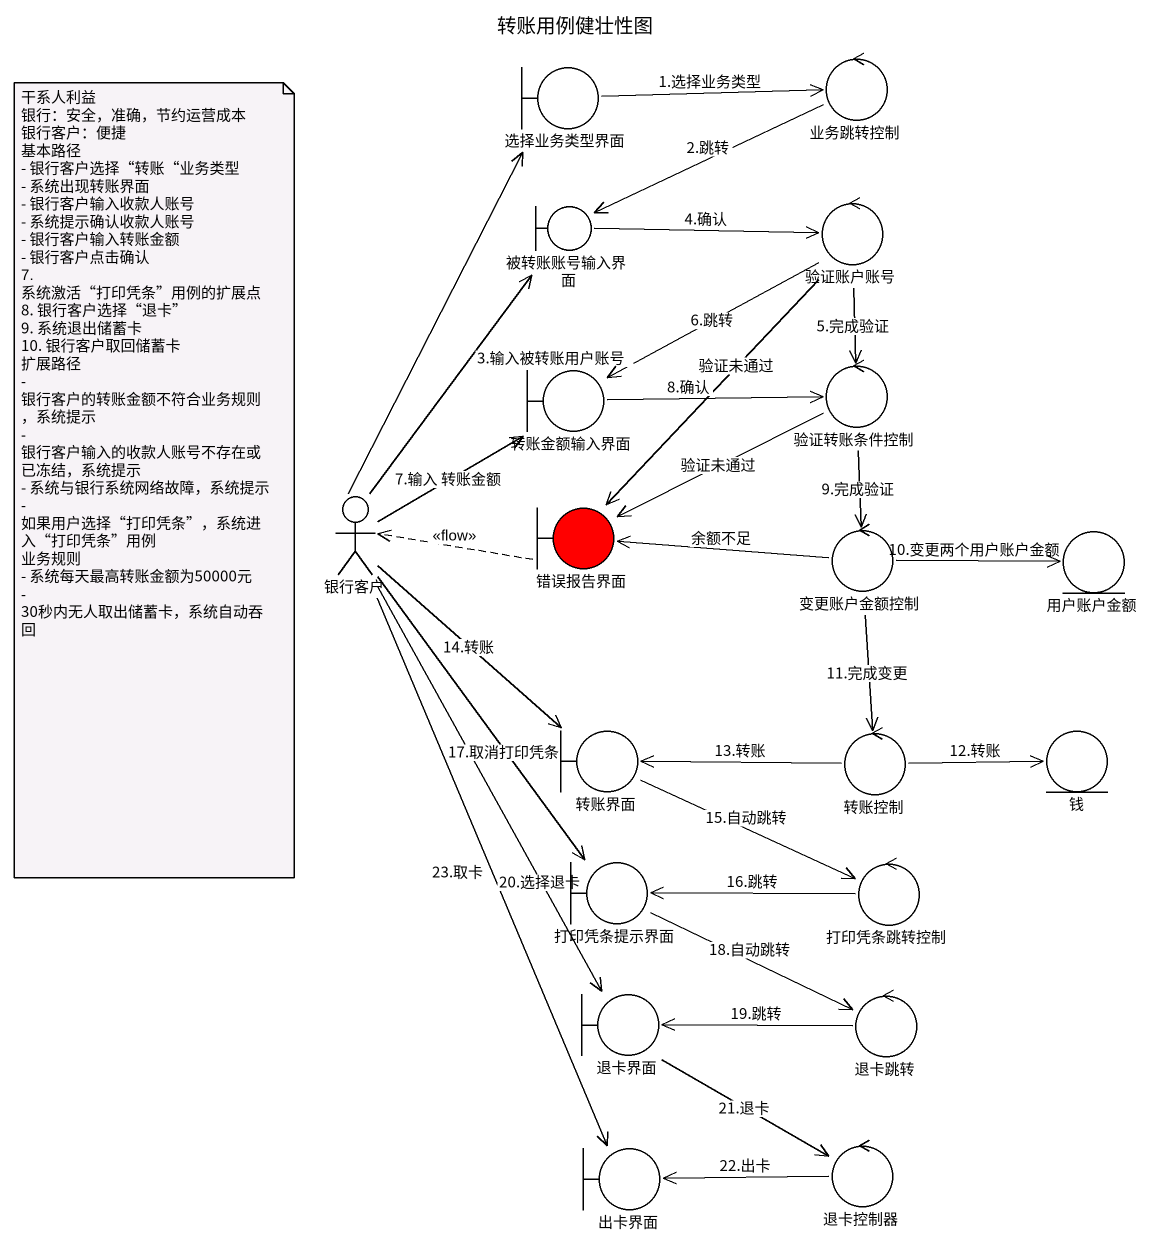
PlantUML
@startuml
title 转账用例健壮性图
boundary 选择业务类型界面
control 业务跳转控制
boundary 被转账账号输入界面
control 验证账户账号
control 验证转账条件控制
boundary 转账金额输入界面
actor 银行客户
boundary 错误报告界面 #FF0000
control 变更账户金额控制
entity 用户账户金额
boundary 转账界面
control 转账控制
entity 钱
boundary 打印凭条提示界面
control 打印凭条跳转控制
boundary 退卡界面
control 退卡跳转
boundary 出卡界面
control 退卡控制器
选择业务类型界面 -right-> 业务跳转控制 : 1.选择业务类型
业务跳转控制 -left-> 被转账账号输入界面 : 2.跳转
被转账账号输入界面 -right-> 验证账户账号 : 4.确认
验证账户账号 --> 验证转账条件控制 : 5.完成验证
验证账户账号 -left-> 转账金额输入界面 : 6.跳转
验证账户账号 --> 错误报告界面 : 验证未通过
验证转账条件控制 -left-> 错误报告界面 : 验证未通过
验证转账条件控制 --> 变更账户金额控制 : 9.完成验证
转账金额输入界面 -right-> 验证转账条件控制 : 8.确认
银行客户 -up-> 选择业务类型界面
银行客户 -up-> 被转账账号输入界面 : 3.输入被转账用户账号
银行客户 -up-> 转账金额输入界面 : 7.输入 转账金额
银行客户 --> 转账界面 : 14.转账
银行客户 --> 打印凭条提示界面 : 17.取消打印凭条
银行客户 --> 退卡界面 : 20.选择退卡
银行客户 --> 出卡界面 : 23.取卡
错误报告界面 .left.> 银行客户 : <<flow>>
变更账户金额控制 -left-> 错误报告界面 : 余额不足
变更账户金额控制 -right-> 用户账户金额 : 10.变更两个用户账户金额
变更账户金额控制 --> 转账控制 : 11.完成变更
转账界面 -right-> 打印凭条跳转控制 : 15.自动跳转
转账控制 -left-> 转账界面 : 13.转账
转账控制 -right-> 钱 : 12.转账
打印凭条提示界面 -right-> 退卡跳转 : 18.自动跳转
打印凭条跳转控制 -left-> 打印凭条提示界面 : 16.跳转
退卡界面 --> 退卡控制器 : 21.退卡
退卡跳转 -left-> 退卡界面 : 19.跳转
退卡控制器 -left-> 出卡界面 : 22.出卡
note as N1
  干系人利益
  银行：安全，准确，节约运营成本
  银行客户：便捷
  基本路径
  - 银行客户选择“转账“业务类型
  - 系统出现转账界面
  - 银行客户输入收款人账号
  - 系统提示确认收款人账号
  - 银行客户输入转账金额
  - 银行客户点击确认
  7. 系统激活“打印凭条”用例的扩展点
  8. 银行客户选择“退卡”
  9. 系统退出储蓄卡
  10. 银行客户取回储蓄卡
  扩展路径
  - 银行客户的转账金额不符合业务规则，系统提示
  - 银行客户输入的收款人账号不存在或已冻结，系统提示
  - 系统与银行系统网络故障，系统提示
  - 如果用户选择“打印凭条”，系统进入“打印凭条”用例
  业务规则
  - 系统每天最高转账金额为50000元
  - 30秒内无人取出储蓄卡，系统自动吞回
end note
@enduml
